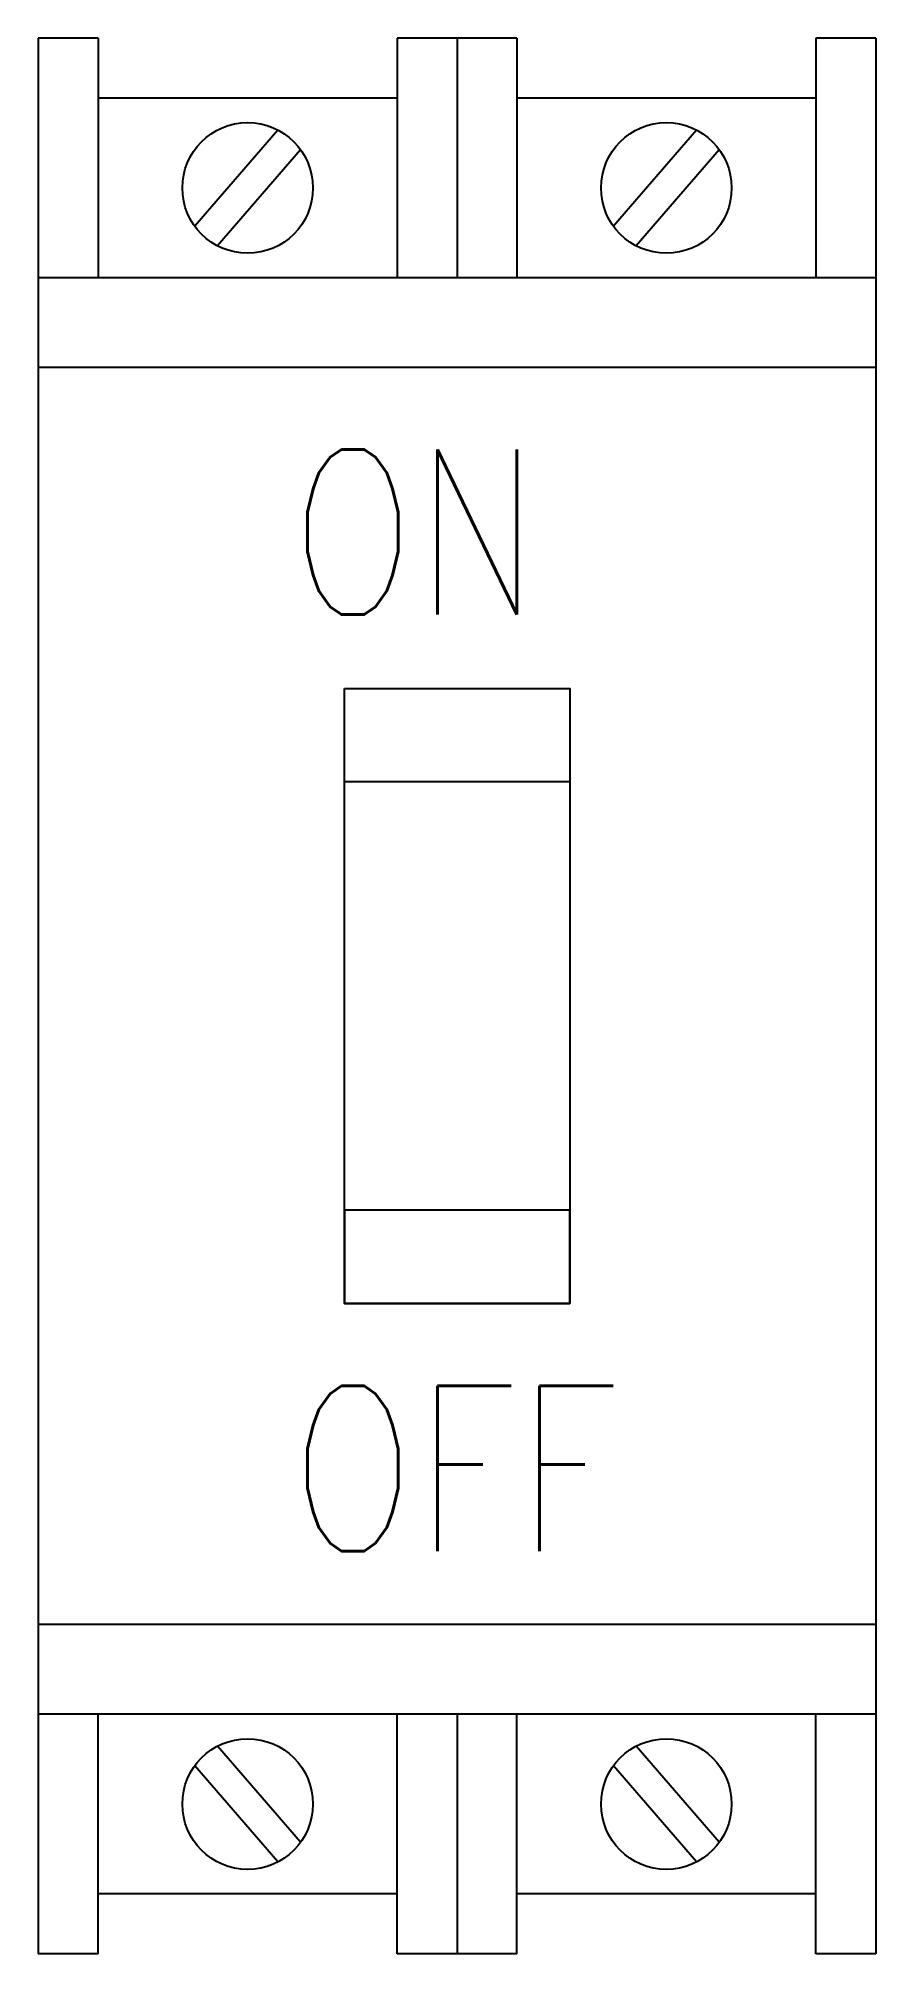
# Model space of a CAD drawing. Header units: millimetres. Extents: x 128.024 to 128.444, y 233.228 to 234.189.
import ezdxf

# ---------------------------------------------------------------- set-up
doc = ezdxf.new("R2010")
doc.units = ezdxf.units.MM
doc.header["$LTSCALE"] = 0.05
for name, color, linetype in [('015', 6, 'Continuous'), ('021', 1, 'Continuous'), ('05', 5, 'Continuous')]:
    doc.layers.add(name, color=color, linetype=linetype)
doc.styles.get("Standard").update_dxf_attribs({"font": 'romans.shx'})

msp = doc.modelspace()

# ---------------------------------------------------------------- linework, layer by layer
at = {"layer": '015'}
for p, q in [((128.0541, 234.18856), (128.02408, 234.18856)), ((128.02408, 234.18856), (128.02408, 233.22803)), ((128.0541, 234.18856), (128.0541, 234.06849)), ((128.2342, 234.18856), (128.20418, 234.18856)), ((128.20418, 234.18856), (128.20418, 234.06849)), ((128.2342, 234.18856), (128.2342, 234.06849)), ((128.2342, 234.18856), (128.2342, 234.06849)), ((128.26421, 234.18856), (128.2342, 234.18856)), ((128.26421, 234.18856), (128.26421, 234.06849)), ((128.44431, 234.18856), (128.4143, 234.18856)), ((128.4143, 234.18856), (128.4143, 234.06849)), ((128.44431, 234.18856), (128.44431, 233.22803)), ((128.20418, 234.15854), (128.0541, 234.15854)), ((128.4143, 234.15854), (128.26421, 234.15854)), ((128.44431, 234.15447), (128.44431, 233.22803)), ((128.14434, 234.14253), (128.10259, 234.09433)), ((128.35446, 234.14253), (128.31271, 234.09433)), ((128.15568, 234.1327), (128.11394, 234.08451)), ((128.3658, 234.1327), (128.32405, 234.08451)), ((128.2342, 234.06849), (128.02408, 234.06849)), ((128.44431, 234.06849), (128.2342, 234.06849)), ((128.2342, 234.02347), (128.02408, 234.02347)), ((128.44431, 234.02347), (128.2342, 234.02347)), ((128.2342, 233.39312), (128.02408, 233.39312)), ((128.44431, 233.39312), (128.2342, 233.39312)), ((128.2342, 233.3481), (128.02408, 233.3481)), ((128.0541, 233.22803), (128.0541, 233.3481)), ((128.20418, 233.22803), (128.20418, 233.3481)), ((128.2342, 233.3481), (128.2342, 233.22803)), ((128.2342, 233.3481), (128.2342, 233.22803)), ((128.44431, 233.3481), (128.2342, 233.3481)), ((128.26421, 233.22803), (128.26421, 233.3481)), ((128.4143, 233.22803), (128.4143, 233.3481)), ((128.15568, 233.28388), (128.11394, 233.33208)), ((128.3658, 233.28388), (128.32405, 233.33208)), ((128.14434, 233.27406), (128.10259, 233.32226)), ((128.35446, 233.27406), (128.31271, 233.32226)), ((128.20418, 233.25805), (128.0541, 233.25805)), ((128.4143, 233.25805), (128.26421, 233.25805)), ((128.0541, 233.22803), (128.02408, 233.22803)), ((128.2342, 233.22803), (128.20418, 233.22803)), ((128.26421, 233.22803), (128.2342, 233.22803)), ((128.44431, 233.22803), (128.4143, 233.22803))]:
    msp.add_line(p, q, dxfattribs=at)
for centre in [(128.12914, 234.11352), (128.33925, 234.11352), (128.12914, 233.30307), (128.33925, 233.30307)]:
    msp.add_circle(centre, 0.03275, dxfattribs=at)
at = {"layer": '021'}
for points in [[(128.17766, 233.86251), (128.29074, 233.86251), (128.29074, 233.81568), (128.17766, 233.81568)], [(128.17766, 233.86251), (128.29074, 233.86251), (128.29074, 233.55408), (128.17766, 233.55408)]]:
    msp.add_lwpolyline(points, close=True, dxfattribs=at)
at = {"layer": '05'}
msp.add_lwpolyline([(128.17766, 233.55408), (128.29074, 233.55408), (128.29074, 233.60091), (128.17766, 233.60091)], close=True, dxfattribs=at)

# ---------------------------------------------------------------- texts
at = {"layer": '021', "width": 0.8}
for s, p in [('ON', (128.15064, 233.89959)), ('OFF', (128.15064, 233.4299))]:
    msp.add_text(s, height=0.082846, dxfattribs=at).set_placement(p)

doc.saveas('drawing.dxf')
